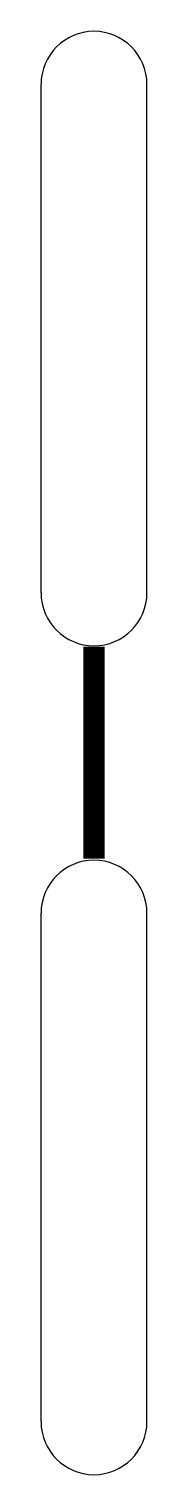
# Model space of a CAD drawing. Extents: x 32.589 to 32.614, y 23.645 to 23.986.
import ezdxf

# ---------------------------------------------------------------- set-up
doc = ezdxf.new("R2010")
doc.units = 0
doc.header["$MEASUREMENT"] = 0
doc.layers.get('0').update_dxf_attribs({"linetype": 'CONTINUOUS'})
doc.layers.add('ESC50', color=1, linetype='CONTINUOUS')

# ---------------------------------------------------------------- blocks, each defined once
blk = doc.blocks.new('B116')
for p, q in [((-15.766, 1.25), (-3.785, 1.25)), ((3.769, 1.25), (15.75, 1.25)), ((-15.766, -1.25), (-3.785, -1.25)), ((3.769, -1.25), (15.75, -1.25))]:
    blk.add_line(p, q)
at = {"const_width": 0.5}
blk.add_lwpolyline([(-2.5, 0), (2.5, 0)], dxfattribs=at)
for centre, start, end in [((-15.766, 0), 90, 270), ((-3.785, 0), 270, 90), ((3.769, 0), 90, 270), ((15.75, 0), 270, 90)]:
    blk.add_arc(centre, 1.25, start, end)

msp = doc.modelspace()

# ---------------------------------------------------------------- block references
at = {"layer": 'ESC50', "xscale": 0.01, "yscale": 0.01, "zscale": 0.01, "rotation": 90}
msp.add_blockref('B116', (32.60183, 23.81522), dxfattribs=at)

doc.saveas('drawing.dxf')
